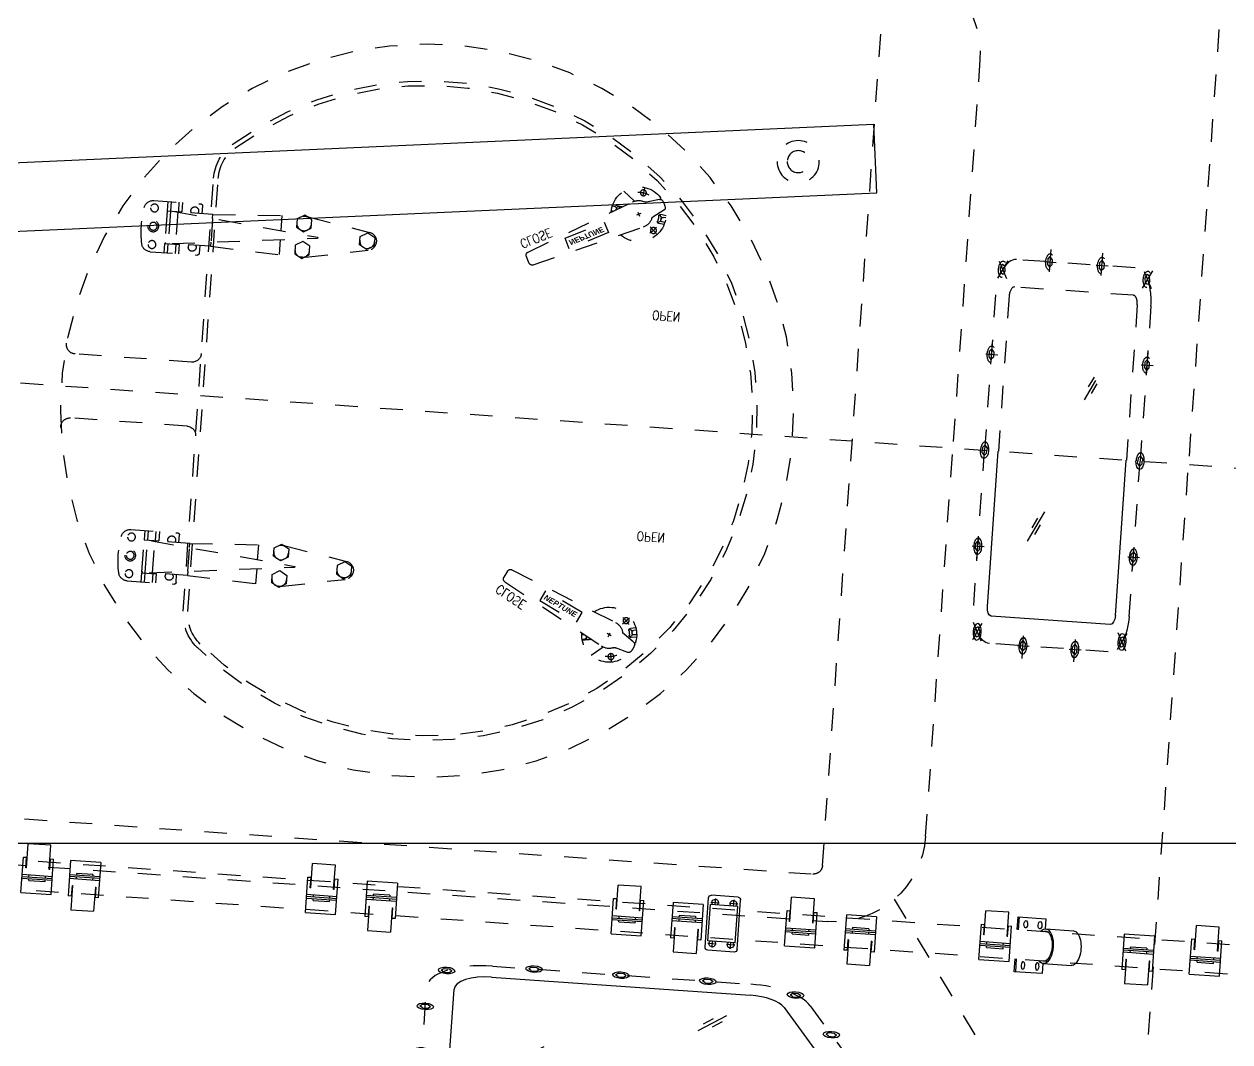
# Model space of a CAD drawing. Header units: millimetres. Extents: x -4 to 3776, y -4 to 4079.
# Drawn here: x 454.93 to 460.28, y 291.22 to 295.74 of the extents above; entities that cross this region are included whole.
import ezdxf
from ezdxf import colors
from ezdxf.entities.mleader import LeaderData, LeaderLine
from ezdxf.math import Vec2, Vec3

# ---------------------------------------------------------------- set-up
doc = ezdxf.new("R2010")
doc.units = ezdxf.units.MM
for name, pattern in [('CEN1', [2, 1, -0.4, 0.2, -0.4]), ('CENTER', [2, 1.25, -0.25, 0.25, -0.25]), ('CENTER2', [1.125, 0.75, -0.125, 0.125, -0.125]), ('DASHED', [0.75, 0.5, -0.25]), ('PHANTOM', [2.5, 1.25, -0.25, 0.25, -0.25, 0.25, -0.25])]:
    doc.linetypes.add(name, pattern=pattern)
for name, color, linetype in [('03-input', 3, 'Continuous'), ('05-center', 6, 'CEN1'), ('BK_kedu', 255, 'Continuous')]:
    doc.layers.add(name, color=color, linetype=linetype)
doc.styles.add('ROMANC', font='ROMANC.shx', dxfattribs={"width": 0.8, "bigfont": 'HZDX.shx'})
doc.styles.get("Standard").update_dxf_attribs({"font": 'arial.ttf'})

# ---------------------------------------------------------------- blocks, each defined once
blk = doc.blocks.new('JYN85F-23-06')
at = {"layer": '03-input', "color": 0, "linetype": 'Continuous'}
for p, q in [((102.1, 175), (99.2, 170)), ((102.1, 175), (107.9, 175)), ((107.9, 175), (110.8, 170)), ((207.1, 175), (204.2, 170)), ((207.1, 175), (210, 175)), ((6.1, 156.8), (7.6, 162.4)), ((13.2, 163.9), (7.6, 162.4)), ((13.2, 163.9), (17.3, 159.8)), ((17.3, 159.8), (15.8, 154.2)), ((102.1, 165), (99.2, 170)), ((102.1, 165), (107.9, 165)), ((107.9, 165), (110.8, 170)), ((207.1, 165), (204.2, 170)), ((207.1, 165), (210, 165)), ((6.1, 156.8), (10.2, 152.7)), ((10.2, 152.7), (15.8, 154.2)), ((40, 140), (210, 140)), ((30, 130), (30, -130)), ((-2.9, 61.7), (-5.8, 56.7)), ((-2.9, 51.7), (-5.8, 56.7)), ((-2.9, 61.7), (2.9, 61.7)), ((2.9, 61.7), (5.8, 56.7)), ((2.9, 51.7), (5.8, 56.7)), ((-2.9, 51.7), (2.9, 51.7)), ((147.5, -30.1), (114.2, -63.4)), ((133.2, -37.4), (122.1, -48.5)), ((-2.9, -51.7), (-5.8, -56.7)), ((-2.9, -51.7), (2.9, -51.7)), ((2.9, -51.7), (5.8, -56.7)), ((140.2, -44.4), (129.1, -55.5)), ((-2.9, -61.7), (-5.8, -56.7)), ((-2.9, -61.7), (2.9, -61.7)), ((2.9, -61.7), (5.8, -56.7)), ((40, -140), (210, -140)), ((6.1, -159.8), (7.6, -154.2)), ((13.2, -152.7), (7.6, -154.2)), ((13.2, -152.7), (17.3, -156.8)), ((17.3, -156.8), (15.8, -162.4)), ((6.1, -159.8), (10.2, -163.9)), ((10.2, -163.9), (15.8, -162.4)), ((102.1, -165), (99.2, -170)), ((102.1, -175), (99.2, -170)), ((102.1, -165), (107.9, -165)), ((107.9, -165), (110.8, -170)), ((107.9, -175), (110.8, -170)), ((207.1, -165), (204.2, -170)), ((207.1, -175), (204.2, -170)), ((207.1, -165), (210, -165)), ((102.1, -175), (107.9, -175)), ((207.1, -175), (210, -175))]:
    blk.add_line(p, q, dxfattribs=at)
at = {"layer": '03-input', "color": 0, "linetype": 'CENTER'}
for p, q in [((105, 157.9), (105, 183.7)), ((2, 168), (21.5, 148.5)), ((3.2, 149.8), (21.4, 168)), ((91.3, 170), (118.8, 170)), ((0, 44.6), (0, 70.4)), ((-13.7, 56.7), (13.8, 56.7)), ((0, -68.7), (0, -42.9)), ((-13.7, -56.7), (13.8, -56.7)), ((2, -148.6), (21.5, -168)), ((3.2, -166.8), (21.4, -148.6)), ((105, -182.1), (105, -156.3)), ((91.3, -170), (118.8, -170))]:
    blk.add_line(p, q, dxfattribs=at)
at = {"layer": '03-input', "color": 0, "linetype": 'CENTER2'}
for p, q in [((40, 170), (210, 170)), ((0, 130), (0, -130)), ((40, -170), (210, -170))]:
    blk.add_line(p, q, dxfattribs=at)
at = {"layer": '03-input', "color": 0, "linetype": 'Continuous'}
for centre in [(105, 170), (11.7, 158.3), (0, 56.7), (0, -56.7), (11.7, -158.3), (105, -170)]:
    blk.add_circle(centre, 9, dxfattribs=at)
for centre, radius, start, end in [((210, 170), 9, 90, 270), ((40, 130), 10, 90, 180), ((40, -130), 10, 180, 270), ((210, -170), 9, 90, 270)]:
    blk.add_arc(centre, radius, start, end, dxfattribs=at)
at = {"layer": '03-input', "color": 0, "linetype": 'CENTER2'}
for centre, start, end in [((40, 130), 90, 180), ((40, -130), 180, 270)]:
    blk.add_arc(centre, 40, start, end, dxfattribs=at)
blk = doc.blocks.new('A$C7E807F51')
at = {"layer": '03-input', "color": 0, "linetype": 'Continuous', "yscale": 0.5, "rotation": 270}
blk.add_blockref('JYN85F-23-06', (91, 210), dxfattribs=at)
blk = doc.blocks.new('A$C1F900DED')
at = {"layer": '03-input', "color": 0, "linetype": 'Continuous', "ltscale": 0.2}
for p, q in [((0, 60), (0, 46)), ((30.3, 60), (0, 60)), ((30.3, 49), (30.3, 60)), ((30.9, 49), (61.3, 49)), ((0, 14), (0, 0)), ((0, 0), (30.3, 0)), ((30.3, 0), (30.3, 11)), ((30.9, 11), (61.3, 11))]:
    blk.add_line(p, q, dxfattribs=at)
at = {"layer": '03-input', "color": 0, "linetype": 'Continuous'}
for p, q in [((1.5, 60), (1.5, 46)), ((1.5, 14), (1.5, 0))]:
    blk.add_line(p, q, dxfattribs=at)
for centre in [(8.9, 52.5), (24.5, 52.5)]:
    blk.add_ellipse(centre, major_axis=(0, -4), ratio=0.5, dxfattribs=at)
for centre, major_axis, start_param, end_param in [((30.9, 30), (0, -19), 5.713564, 9.994399), ((30.9, 30), (0, -16.5), 6.036376, 9.671587), ((61.3, 30), (0, -19), 0, 3.141593)]:
    blk.add_ellipse(centre, major_axis=major_axis, ratio=0.498147, start_param=start_param, end_param=end_param, dxfattribs=at)
at = {"layer": '03-input', "color": 0, "linetype": 'Continuous', "extrusion": (0, 0, -1)}
for centre in [(8.9, 7.5), (24.5, 7.5)]:
    blk.add_ellipse(centre, major_axis=(0, 4), ratio=0.5, dxfattribs=at)
blk = doc.blocks.new('WINDOW-SIDE')
at = {"layer": '03-input', "color": 0, "linetype": 'Continuous'}
for p, q in [((-147.1, 187.5), (-150, 182.5)), ((-147.1, 187.5), (-141.3, 187.5)), ((-141.3, 187.5), (-138.4, 182.5)), ((-52.1, 187.5), (-55, 182.5)), ((-52.1, 187.5), (-46.3, 187.5)), ((-46.3, 187.5), (-43.4, 182.5)), ((42.9, 187.5), (40, 182.5)), ((42.9, 187.5), (48.7, 187.5)), ((48.7, 187.5), (51.6, 182.5)), ((-147.1, 177.5), (-150, 182.5)), ((-147.1, 177.5), (-141.3, 177.5)), ((-141.3, 177.5), (-138.4, 182.5)), ((-52.1, 177.5), (-55, 182.5)), ((-52.1, 177.5), (-46.3, 177.5)), ((-46.3, 177.5), (-43.4, 182.5)), ((42.9, 177.5), (40, 182.5)), ((42.9, 177.5), (48.7, 177.5)), ((48.7, 177.5), (51.6, 182.5)), ((-242.1, 167.1), (-245, 162.1)), ((-242.1, 157.1), (-245, 162.1)), ((-242.1, 167.1), (-236.3, 167.1)), ((-236.3, 167.1), (-233.4, 162.1)), ((-236.3, 157.1), (-233.4, 162.1)), ((139.5, 166.5), (136.6, 161.5)), ((139.5, 156.5), (136.6, 161.5)), ((139.5, 166.5), (145.2, 166.5)), ((145.2, 166.5), (148.1, 161.5)), ((145.2, 156.5), (148.1, 161.5)), ((-242.1, 157.1), (-236.3, 157.1)), ((-189.7, 152.5), (92.9, 152.5)), ((139.5, 156.5), (145.2, 156.5)), ((130.8, 125.3), (213.4, -119.5)), ((-229.7, -112.5), (-229.7, 112.5)), ((68.6, 91.7), (38.6, 45.5)), ((54.6, 81.1), (44.1, 65)), ((64.7, 74.6), (54.2, 58.4)), ((-262.6, 65.5), (-265.5, 60.5)), ((-262.6, 55.5), (-265.5, 60.5)), ((-262.6, 65.5), (-256.8, 65.5)), ((-262.6, 55.5), (-256.8, 55.5)), ((-256.8, 65.5), (-253.9, 60.5)), ((-256.8, 55.5), (-253.9, 60.5)), ((181.4, 65.5), (178.5, 60.5)), ((181.4, 55.5), (178.5, 60.5)), ((181.4, 65.5), (187.2, 65.5)), ((181.4, 55.5), (187.2, 55.5)), ((187.2, 65.5), (190.1, 60.5)), ((187.2, 55.5), (190.1, 60.5)), ((-127.7, -26.9), (-157.7, -73.2)), ((-141.7, -37.5), (-152.2, -53.7)), ((-131.7, -44), (-142.1, -60.2)), ((-262.6, -56.5), (-265.5, -61.5)), ((-262.6, -66.5), (-265.5, -61.5)), ((-262.6, -56.5), (-256.8, -56.5)), ((-256.8, -56.5), (-253.9, -61.5)), ((-256.8, -66.5), (-253.9, -61.5)), ((222.6, -56.5), (219.7, -61.5)), ((222.6, -66.5), (219.7, -61.5)), ((222.6, -56.5), (228.4, -56.5)), ((228.4, -56.5), (231.3, -61.5)), ((228.4, -66.5), (231.3, -61.5)), ((-262.6, -66.5), (-256.8, -66.5)), ((222.6, -66.5), (228.4, -66.5)), ((-242.1, -157), (-245, -162)), ((-242.1, -157), (-236.3, -157)), ((-236.3, -157), (-233.4, -162)), ((-189.7, -152.5), (189.7, -152.5)), ((-242.1, -167), (-245, -162)), ((-242.1, -167), (-236.3, -167)), ((-236.3, -167), (-233.4, -162)), ((225.7, -161.4), (222.8, -166.4)), ((225.7, -171.4), (222.8, -166.4)), ((225.7, -161.4), (231.5, -161.4)), ((231.5, -161.4), (234.4, -166.4)), ((231.5, -171.4), (234.4, -166.4)), ((-150.3, -177.5), (-153.2, -182.5)), ((-150.3, -187.5), (-153.2, -182.5)), ((-150.3, -177.5), (-144.5, -177.5)), ((-144.5, -177.5), (-141.6, -182.5)), ((-144.5, -187.5), (-141.6, -182.5)), ((-56.3, -177.5), (-59.2, -182.5)), ((-56.3, -187.5), (-59.2, -182.5)), ((-56.3, -177.5), (-50.5, -177.5)), ((-50.5, -177.5), (-47.6, -182.5)), ((-50.5, -187.5), (-47.6, -182.5)), ((37.7, -177.5), (34.8, -182.5)), ((37.7, -187.5), (34.8, -182.5)), ((37.7, -177.5), (43.5, -177.5)), ((43.5, -177.5), (46.4, -182.5)), ((43.5, -187.5), (46.4, -182.5)), ((131.7, -177.5), (128.8, -182.5)), ((131.7, -187.5), (128.8, -182.5)), ((131.7, -177.5), (137.5, -177.5)), ((137.5, -177.5), (140.4, -182.5)), ((137.5, -187.5), (140.4, -182.5)), ((225.7, -171.4), (231.5, -171.4)), ((-150.3, -187.5), (-144.5, -187.5)), ((-56.3, -187.5), (-50.5, -187.5)), ((37.7, -187.5), (43.5, -187.5)), ((131.7, -187.5), (137.5, -187.5))]:
    blk.add_line(p, q, dxfattribs=at)
at = {"layer": '03-input', "color": 0, "linetype": 'CENTER'}
for p, q in [((-189.7, 182.5), (92.9, 182.5)), ((159.2, 134.9), (241.8, -109.9)), ((-259.7, -112.5), (-259.7, 112.5)), ((-189.7, -182.5), (189.7, -182.5))]:
    blk.add_line(p, q, dxfattribs=at)
at = {"layer": '03-input', "color": 0, "linetype": 'Continuous'}
for centre in [(-144.2, 182.5), (-49.2, 182.5), (45.8, 182.5), (-239.2, 162.1), (142.3, 161.5), (-259.7, 60.5), (184.3, 60.5), (-259.7, -61.5), (225.5, -61.5), (-239.2, -162), (228.6, -166.4), (-147.4, -182.5), (-53.4, -182.5), (40.6, -182.5), (134.6, -182.5)]:
    blk.add_circle(centre, 9, dxfattribs=at)
at = {"layer": '03-input', "color": 0, "linetype": 'CENTER'}
for centre, radius, start, end in [((-189.7, 112.5), 70, 90, 180), ((92.9, 112.5), 70, 18.6579, 90), ((-189.7, -112.5), 70, 180, 270), ((189.7, -127.5), 55, 270, 18.6579)]:
    blk.add_arc(centre, radius, start, end, dxfattribs=at)
at = {"layer": '03-input', "color": 0, "linetype": 'Continuous'}
for centre, radius, start, end in [((-189.7, 112.5), 40, 90, 180), ((92.9, 112.5), 40, 18.6579, 90), ((-189.7, -112.5), 40, 180, 270), ((189.7, -127.5), 25, 270, 18.6579)]:
    blk.add_arc(centre, radius, start, end, dxfattribs=at)
blk = doc.blocks.new('A$C4EFE2257')
at = {"layer": '03-input', "color": 0, "linetype": 'Continuous'}
for p, q in [((4, 27.1), (4, 53.6)), ((29, 53.6), (4, 53.6)), ((29, 27.1), (29, 53.6)), ((0, 38.7), (4, 38.7)), ((0, 0), (0, 38.7)), ((3.5, 27.1), (3.5, 38.7)), ((4, 27.1), (3.5, 27.1)), ((29, 38.7), (33, 38.7)), ((29.5, 27.1), (29, 27.1)), ((29.5, 27.1), (29.5, 38.7)), ((33, 0), (33, 38.7)), ((33, 19.5), (0, 19.5)), ((0, 17.6), (33, 17.6)), ((0, 15.6), (33, 15.6)), ((7.5, 17.6), (7.5, 19.5)), ((7.5, 13.6), (7.5, 15.6)), ((7.5, 13.6), (25.5, 13.6)), ((25.5, 17.6), (25.5, 19.5)), ((25.5, 13.6), (25.5, 15.6)), ((0, 0), (33, 0))]:
    blk.add_line(p, q, dxfattribs=at)
blk = doc.blocks.new('pipe support-p')
at = {"layer": '03-input', "color": 0, "linetype": 'Continuous'}
for p, q in [((-30, 32), (-30, 3)), ((-27, 35), (27, 35)), ((-26.8, 27.5), (-20, 27.5)), ((-22.5, 32.2), (-22.5, 23.2)), ((-20, 32.5), (-20, 2.5)), ((-20, 32.5), (20, 32.5)), ((20, 32.5), (20, 2.5)), ((26.8, 27.5), (20, 27.5)), ((22.5, 32.2), (22.5, 23.2)), ((30, 32), (30, 3)), ((-27, 0), (27, 0)), ((-26.8, 7.5), (-20, 7.5)), ((-22.5, 2.8), (-22.5, 11.8)), ((-20, 2.5), (20, 2.5)), ((26.8, 7.5), (20, 7.5)), ((22.5, 2.8), (22.5, 11.8))]:
    blk.add_line(p, q, dxfattribs=at)
for centre, radius, start, end in [((-27, 32), 3, 90, 180), ((-22.5, 27.5), 3.5, 44.4153, 315.5847), ((22.5, 27.5), 3.5, 224.4153, 135.5847), ((27, 32), 3, 0, 90), ((-27, 3), 3, 180, 270), ((-22.5, 7.5), 3.5, 44.4153, 315.5847), ((22.5, 7.5), 3.5, 224.4153, 135.5847), ((27, 3), 3, 270, 0)]:
    blk.add_arc(centre, radius, start, end, dxfattribs=at)
blk = doc.blocks.new('A$C2694431E')
at = {"layer": '03-input', "color": 0, "linetype": 'PHANTOM'}
for p, q in [((1884.8, 1646.2), (2148.4, 2027.1)), ((2171.8, 1970.5), (2171.8, 1150.5)), ((802.9, 1701.9), (2255.6, 1701.9)), ((814.1, 1675.5), (1814.1, 1675.5)), ((802.9, 1669.9), (2255.7, 1669.9)), ((1914.1, 1575.5), (1914.1, 1150.5)), ((1558.8, 1408.6), (1557.6, 1400.7)), ((1548.9, 1393.9), (1536.4, 1403.9)), ((1576, 1397.7), (1562.2, 1393.6)), ((1089.2, 1386.8), (1089.2, 913.1)), ((1094.2, 1386.8), (1094.2, 913.1)), ((1437, 1330.3), (1547, 1392.9)), ((1524.5, 1381.9), (1527, 1381.6)), ((1525.2, 1386.9), (1528.1, 1386.5)), ((1535.7, 1386.6), (1525.6, 1388.2)), ((1529.4, 1385.7), (1532.2, 1387.2)), ((1535.8, 1386.6), (1535.7, 1386.6)), ((1556.6, 1381), (1552.2, 1378.8)), ((1553.3, 1382.1), (1555.5, 1377.7)), ((1581.6, 1386.3), (1570.1, 1377.8)), ((1584.4, 1380.4), (1578.7, 1381.3)), ((1579.4, 1374.1), (1575.8, 1372.2)), ((1580, 1378), (1577.1, 1380.8)), ((1582.9, 1370.5), (1577.2, 1371.4)), ((1583.6, 1372.9), (1580.7, 1373.4)), ((1584.3, 1377.9), (1581.5, 1378.3)), ((1025.8, 1357.9), (1077.2, 1357.9)), ((1041.2, 1357.9), (1041.2, 1347.9)), ((1057.2, 1357.9), (1057.2, 1347.9)), ((1079.2, 1355.9), (1079.2, 1347.4)), ((1443.7, 1316.7), (1560.2, 1366.1)), ((1041.2, 1347.9), (1057.2, 1347.9)), ((1091.2, 1347.4), (1041.2, 1347.4)), ((1041.2, 1347.4), (1041.2, 1312.4)), ((1049.2, 1347.4), (1206.7, 1330.4)), ((1091.2, 1347.4), (1190, 1352.4)), ((1091.2, 1342.9), (1091.2, 1316.9)), ((1166.2, 1351.2), (1166.2, 1334.8)), ((1195.2, 1352), (1262.9, 1339.7)), ((1049.2, 1312.4), (1206.7, 1329.4)), ((1166.2, 1325), (1166.2, 1308.6)), ((1195.2, 1307.8), (1262.9, 1320.1)), ((1438.8, 1318.6), (1435.5, 1325.2)), ((1091.2, 1312.4), (1041.2, 1312.4)), ((1041.2, 1311.9), (1057.2, 1311.9)), ((1041.2, 1301.9), (1041.2, 1311.9)), ((1057.2, 1301.9), (1057.2, 1311.9)), ((1079.2, 1312.4), (1079.2, 1303.9)), ((1091.2, 1312.4), (1190, 1307.4)), ((1025.8, 1301.9), (1077.2, 1301.9)), ((1079.2, 1184.9), (951.8, 1184.9)), ((1914.1, 725.5), (1914.1, 1150.5)), ((1946.4, 1147.6), (1946.4, 1150.5)), ((1946.4, 1147.6), (1948.9, 1144.7)), ((1951.4, 1147.6), (1948.9, 1144.7)), ((1951.4, 1147.6), (1951.4, 1150.5)), ((1963.9, 980.5), (1963.9, 1150.5)), ((2103.9, 980.5), (2103.9, 1150.5)), ((2116.4, 1147.6), (2116.4, 1150.5)), ((2116.4, 1147.6), (2118.9, 1144.7)), ((2121.4, 1147.6), (2118.9, 1144.7)), ((2121.4, 1147.6), (2121.4, 1150.5)), ((2171.8, 330.5), (2171.8, 1150.5)), ((1079.2, 1114.9), (951.8, 1114.9)), ((2053.6, 1088), (2070.2, 1054.7)), ((2060.8, 1080.7), (2066.3, 1069.6)), ((2057.2, 1073.7), (2062.8, 1062.6)), ((1946.4, 1048.4), (1948.9, 1051.3)), ((1946.4, 1042.6), (1946.4, 1048.4)), ((1946.4, 1042.6), (1948.9, 1039.7)), ((1951.4, 1048.4), (1948.9, 1051.3)), ((1951.4, 1042.6), (1948.9, 1039.7)), ((1951.4, 1042.6), (1951.4, 1048.4)), ((2116.4, 1048.4), (2118.9, 1051.3)), ((2116.4, 1042.6), (2116.4, 1048.4)), ((2116.4, 1042.6), (2118.9, 1039.7)), ((2121.4, 1048.4), (2118.9, 1051.3)), ((2121.4, 1042.6), (2118.9, 1039.7)), ((2121.4, 1042.6), (2121.4, 1048.4)), ((1025.8, 997.9), (1077.2, 997.9)), ((1041.2, 997.9), (1041.2, 987.9)), ((1041.2, 987.9), (1057.2, 987.9)), ((1041.2, 952.4), (1041.2, 987.4)), ((1091.2, 987.4), (1041.2, 987.4)), ((1049.2, 987.4), (1206.7, 970.4)), ((1057.2, 997.9), (1057.2, 987.9)), ((1079.2, 987.4), (1079.2, 995.9)), ((1091.2, 987.4), (1190, 992.4)), ((1166.2, 974.8), (1166.2, 991.2)), ((1195.2, 992), (1262.9, 979.7)), ((1091.2, 956.9), (1091.2, 982.9)), ((1438.8, 981.2), (1435.5, 974.6)), ((1443.7, 983.1), (1560.2, 933.7)), ((1049.2, 952.4), (1206.7, 969.4)), ((1166.2, 948.6), (1166.2, 965)), ((1437, 969.5), (1547, 906.9)), ((2098.9, 970.5), (1968.9, 970.5)), ((1091.2, 952.4), (1041.2, 952.4)), ((1041.2, 951.9), (1057.2, 951.9)), ((1041.2, 941.9), (1041.2, 951.9)), ((1057.2, 941.9), (1057.2, 951.9)), ((1079.2, 943.9), (1079.2, 952.4)), ((1091.2, 952.4), (1190, 947.4)), ((1195.2, 947.8), (1262.9, 960.1)), ((1952, 950.7), (1952.7, 956.3)), ((1954, 946.6), (1952, 950.7)), ((1955.5, 957.8), (1952.7, 956.3)), ((1954, 946.6), (1956.8, 948.1)), ((1957.5, 953.7), (1955.5, 957.8)), ((1957.5, 953.7), (1956.8, 948.1)), ((2110.2, 950.7), (2111, 956.3)), ((2112.3, 946.6), (2110.2, 950.7)), ((2113.8, 957.8), (2111, 956.3)), ((2112.3, 946.6), (2115.1, 948.1)), ((2115.8, 953.7), (2113.8, 957.8)), ((2115.8, 953.7), (2115.1, 948.1)), ((1025.8, 941.9), (1077.2, 941.9)), ((2003, 943.4), (2005.5, 946.3)), ((2003, 937.6), (2003, 943.4)), ((2003, 937.6), (2005.5, 934.7)), ((2008, 943.4), (2005.5, 946.3)), ((2008, 937.6), (2005.5, 934.7)), ((2008, 937.6), (2008, 943.4)), ((2059.7, 943.4), (2062.2, 946.3)), ((2059.7, 937.6), (2059.7, 943.4)), ((2059.7, 937.6), (2062.2, 934.7)), ((2064.7, 943.4), (2062.2, 946.3)), ((2064.7, 937.6), (2062.2, 934.7)), ((2064.7, 937.6), (2064.7, 943.4)), ((1556.6, 918.8), (1552.2, 921)), ((1553.3, 917.7), (1555.5, 922.1)), ((1581.6, 913.5), (1570.1, 922)), ((1579.4, 925.7), (1575.8, 927.6)), ((1580, 921.8), (1577.1, 919)), ((1582.9, 929.3), (1577.2, 928.4)), ((1583.6, 926.9), (1580.7, 926.5)), ((1584.3, 921.9), (1581.5, 921.5)), ((1524.5, 917.9), (1527, 918.3)), ((1525.2, 912.9), (1528.1, 913.4)), ((1535.7, 913.2), (1525.6, 911.6)), ((1529.4, 914.1), (1532.2, 912.6)), ((1535.8, 913.2), (1535.7, 913.2)), ((1584.4, 919.4), (1578.7, 918.6)), ((1548.9, 905.9), (1536.4, 895.9)), ((1558.8, 891.2), (1557.6, 899.1)), ((1576, 902.1), (1562.2, 906.2))]:
    blk.add_line(p, q, dxfattribs=at)
at = {"layer": '03-input', "color": 0, "linetype": 'DASHED', "ltscale": 0.2}
for p, q in [((1044.9, 1357.9), (1044.9, 1347.9)), ((1053.4, 1357.9), (1053.4, 1347.9)), ((1044.9, 1347.4), (1044.9, 1312.4)), ((1052.9, 1347.4), (1052.9, 1312.4)), ((1044.9, 1301.9), (1044.9, 1311.9)), ((1053.4, 1301.9), (1053.4, 1311.9)), ((1044.9, 997.9), (1044.9, 987.9)), ((1044.9, 952.4), (1044.9, 987.4)), ((1052.9, 952.4), (1052.9, 987.4)), ((1053.4, 997.9), (1053.4, 987.9)), ((1044.9, 941.9), (1044.9, 951.9)), ((1053.4, 941.9), (1053.4, 951.9))]:
    blk.add_line(p, q, dxfattribs=at)
at = {"layer": '03-input', "color": 0, "linetype": 'CENTER'}
for p, q in [((1567.9, 1367), (1575.3, 1359.9)), ((1948.9, 1031.8), (1948.9, 1059.3)), ((2118.9, 1031.8), (2118.9, 1059.3)), ((1942.8, 1045.5), (1955.8, 1045.5)), ((2112.8, 1045.5), (2125.8, 1045.5)), ((1959.6, 942.5), (1949.9, 962)), ((1950.5, 943.7), (1959.6, 961.9)), ((2117.9, 942.5), (2108.1, 962)), ((2108.8, 943.7), (2117.9, 961.9)), ((2005.5, 926.8), (2005.5, 954.3)), ((2062.2, 926.8), (2062.2, 954.3)), ((1567.9, 932.8), (1575.3, 939.9)), ((1999.5, 940.5), (2012.4, 940.5)), ((2056.2, 940.5), (2069.1, 940.5))]:
    blk.add_line(p, q, dxfattribs=at)
at = {"layer": '03-input', "color": 0, "linetype": 'DASHED', "ltscale": 0.1}
for p, q in [((1091.2, 1342.9), (1091.2, 1347.4)), ((1091.2, 1316.9), (1091.2, 1312.4)), ((1091.2, 982.9), (1091.2, 987.4)), ((1091.2, 956.9), (1091.2, 952.4))]:
    blk.add_line(p, q, dxfattribs=at)
at = {"layer": '03-input', "color": 0, "linetype": 'CENTER2'}
for p, q in [((1948.9, 980.5), (1948.9, 1150.5)), ((2118.9, 980.5), (2118.9, 1150.5)), ((2098.9, 940.5), (1968.9, 940.5))]:
    blk.add_line(p, q, dxfattribs=at)
at = {"layer": '03-input', "color": 0, "linetype": 'PHANTOM'}
blk.add_lwpolyline([(1794.1, 674.9), (834.1, 674.9, -0.414214), (824.1, 684.9), (824.1, 1614.9, -0.414214), (834.1, 1624.9), (1794.1, 1624.9, -0.414214), (1804.1, 1614.9), (1804.1, 684.9, -0.414214)], format="xyb", close=True, dxfattribs=at)
for points in [[(1481.6, 1337), (1476.2, 1348.1), (1517.7, 1368.6), (1523.2, 1357.6)], [(1199.2, 1349), (1191.2, 1353.6), (1183.2, 1349), (1183.2, 1339.8), (1191.2, 1335.2), (1199.2, 1339.8)], [(1269.2, 1325.3), (1261.2, 1320.7), (1253.2, 1325.3), (1253.2, 1334.5), (1261.2, 1339.1), (1269.2, 1334.5)], [(1199.2, 1320), (1191.2, 1324.6), (1183.2, 1320), (1183.2, 1310.8), (1191.2, 1306.2), (1199.2, 1310.8)], [(1199.2, 979.8), (1191.2, 975.2), (1183.2, 979.8), (1183.2, 989), (1191.2, 993.6), (1199.2, 989)], [(1269.2, 974.5), (1261.2, 979.1), (1253.2, 974.5), (1253.2, 965.3), (1261.2, 960.7), (1269.2, 965.3)], [(1199.2, 950.8), (1191.2, 946.2), (1183.2, 950.8), (1183.2, 960), (1191.2, 964.6), (1199.2, 960)], [(1481.6, 962.8), (1476.2, 951.7), (1517.7, 931.2), (1523.2, 942.2)]]:
    blk.add_lwpolyline(points, close=True, dxfattribs=at)
for centre, radius in [((1339.2, 1149.9), 400), ((1558, 1403.6), 3.25), ((1571.8, 1363.3), 3.25), ((1027.2, 1349.9), 4.25), ((1191.2, 1344.4), 8), ((1027.2, 1329.9), 4.25), ((1261.2, 1329.9), 8), ((1191.2, 1315.4), 8), ((1027.2, 1309.9), 4.25), ((1027.2, 989.9), 4.25), ((1191.2, 984.4), 8), ((1027.2, 969.9), 4.25), ((1261.2, 969.9), 8), ((1191.2, 955.4), 8), ((1027.2, 949.9), 4.25), ((1571.8, 936.5), 3.25), ((1558, 896.2), 3.25), ((1724.1, 850.5), 23), ((1724.1, 850.5), 12)]:
    blk.add_circle(centre, radius, dxfattribs=at)
at = {"layer": '03-input', "color": 0, "linetype": 'DASHED', "ltscale": 0.2}
for centre in [(1027.2, 1329.9), (1027.2, 969.9)]:
    blk.add_circle(centre, 6, dxfattribs=at)
at = {"layer": '03-input', "color": 0, "linetype": 'PHANTOM'}
for centre, radius, start, end in [((1814.1, 1575.5), 100, 360, 90), ((1339.2, 1149.9), 360, 229.8222, 130.1778), ((1339.2, 1149.9), 355, 229.8222, 130.1778), ((1139.2, 1386.8), 50, 130.1778, 180), ((1139.2, 1386.8), 45, 130.1778, 180), ((1554.4, 1379.9), 30, 232.9836, 179.6555), ((1554.4, 1379.9), 15, 67.122, 119.682), ((1576.9, 1394.8), 3, 35.1287, 106.6318), ((1558.8, 1382.1), 25.1, 17.5103, 35.1287), ((1527.8, 1384.5), 2, 350.2584, 81.3195), ((1554.4, 1379.9), 25, 170.2584, 172.3806), ((1527.6, 1383.5), 2, 347.1135, 352.3806), ((1554.4, 1379.9), 22, 161.2518, 166.6696), ((1561.4, 1396.5), 3, 247.122, 286.4447), ((1578.4, 1379.3), 2, 81.3195, 178.5003), ((1579.9, 1388.7), 3, 306.0072, 17.5103), ((1554.4, 1379.9), 15, 292.957, 345.517), ((1571.8, 1375.4), 3, 126.1943, 165.517), ((1577.5, 1373.3), 2, 164.1387, 261.3195), ((1554.4, 1379.9), 22, 344.1387, 358.5003), ((1554.4, 1379.9), 25, 350.2584, 352.3806), ((1581, 1375.3), 2, 170.2584, 261.3195), ((1581.2, 1376.3), 2, 81.3195, 172.3806), ((1025.8, 1347.9), 10, 90, 169.3062), ((1077.2, 1355.9), 2, 360, 90), ((1121.2, 1329.9), 107, 169.3062, 190.6938), ((1071.2, 1349.9), 4.25, 323.9681, 216.0319), ((1191.2, 1329.9), 22.5, 79.7134, 92.8787), ((1206.7, 1329.9), 0.5, 276.1594, 83.8406), ((1261.2, 1329.9), 10, 280.2866, 79.7134), ((1439, 1327), 3.9, 120.8531, 206.3195), ((1442.3, 1320.3), 3.9, 206.3195, 291.786), ((1025.8, 1311.9), 10, 190.6938, 270), ((1071.2, 1309.9), 4.25, 143.9681, 36.0319), ((1077.2, 1303.9), 2, 270, 360), ((1191.2, 1329.9), 22.5, 267.1213, 280.2866), ((951.8, 1194.9), 10, 173.3742, 270), ((1079.2, 1194.9), 10, 270, 360), ((951.8, 1104.9), 10, 90, 186.6258), ((1079.2, 1104.9), 10, 360, 90), ((1121.2, 969.9), 107, 169.3062, 190.6938), ((1025.8, 987.9), 10, 90, 169.3062), ((1071.2, 989.9), 4.25, 323.9681, 216.0319), ((1077.2, 995.9), 2, 360, 90), ((1191.2, 969.9), 22.5, 79.7134, 92.8787), ((1261.2, 969.9), 10, 280.2866, 79.7134), ((1439, 972.8), 3.9, 153.6805, 239.1469), ((1442.3, 979.5), 3.9, 68.214, 153.6805), ((1206.7, 969.9), 0.5, 276.1594, 83.8406), ((1025.8, 951.9), 10, 190.6938, 270), ((1071.2, 949.9), 4.25, 143.9681, 36.0319), ((1191.2, 969.9), 22.5, 267.1213, 280.2866), ((1554.4, 919.9), 30, 180.3445, 127.0164), ((1077.2, 943.9), 2, 270, 360), ((1554.4, 919.9), 15, 14.483, 67.043), ((1571.8, 924.4), 3, 194.483, 233.8057), ((1577.5, 926.5), 2, 98.6805, 195.8613), ((1554.4, 919.9), 22, 1.4997, 15.8613), ((1581, 924.5), 2, 98.6805, 189.7416), ((1554.4, 919.9), 25, 7.6194, 9.7416), ((1581.2, 923.5), 2, 187.6194, 278.6805), ((1139.2, 913.1), 50, 180, 229.8222), ((1139.2, 913.1), 45, 180, 229.8222), ((1527.8, 915.3), 2, 278.6805, 9.7416), ((1527.6, 916.3), 2, 7.6194, 12.8865), ((1554.4, 919.9), 25, 187.6194, 189.7416), ((1554.4, 919.9), 22, 193.3304, 198.7482), ((1578.4, 920.5), 2, 181.4997, 278.6805), ((1558.8, 917.7), 25.1, 324.8713, 342.4897), ((1579.9, 911.1), 3, 342.4897, 53.9928), ((1554.4, 919.9), 15, 240.318, 292.878), ((1561.4, 903.3), 3, 73.5553, 112.878), ((1576.9, 905), 3, 253.3682, 324.8713), ((1814.1, 725.5), 100, 270, 360)]:
    blk.add_arc(centre, radius, start, end, dxfattribs=at)
at = {"layer": '03-input', "color": 0, "linetype": 'CENTER'}
for centre, start, end in [((1554.4, 1379.9), 66.0334, 96.1057), ((1554.4, 1379.9), 304.312, 328.2236), ((1554.4, 919.9), 31.7764, 55.688), ((1554.4, 919.9), 263.8943, 293.9666)]:
    blk.add_arc(centre, 24, start, end, dxfattribs=at)
at = {"layer": '03-input', "color": 0, "linetype": 'PHANTOM', "extrusion": (0, 0, -1)}
for centre, major_axis, start_param, end_param in [((1948.9, 1150.5), (0, 9), 1.570796, 4.712389), ((2118.9, 1150.5), (0, 9), 1.570796, 4.712389), ((1968.9, 980.5), (0, 10), 3.141593, 4.712389), ((2098.9, 980.5), (0, 10), 1.570796, 3.141593)]:
    blk.add_ellipse(centre, major_axis=major_axis, ratio=0.5, start_param=start_param, end_param=end_param, dxfattribs=at)
for centre in [(1948.9, 1045.5), (2118.9, 1045.5), (1954.7, 952.2), (2113, 952.2), (2005.5, 940.5), (2062.2, 940.5)]:
    blk.add_ellipse(centre, major_axis=(0, 9), ratio=0.5, dxfattribs=at)
at = {"layer": '03-input', "color": 0, "linetype": 'CENTER2', "extrusion": (0, 0, -1)}
for centre, start_param, end_param in [((1968.9, 980.5), 3.141593, 4.712389), ((2098.9, 980.5), 1.570796, 3.141593)]:
    blk.add_ellipse(centre, major_axis=(0, 40), ratio=0.5, start_param=start_param, end_param=end_param, dxfattribs=at)
at = {"layer": '05-center', "ltscale": 10}
blk.add_line((10.1, 1150.5), (6080, 1150.5), dxfattribs=at)
at = {"layer": '03-input', "color": 0, "linetype": 'PHANTOM', "xscale": -1, "yscale": 0.4000000000014552, "rotation": 180}
blk.add_blockref('WINDOW-SIDE', (1642.3, 1822.6), dxfattribs=at)
at = {"layer": '03-input', "color": 0, "linetype": 'PHANTOM'}
for p, xscale, rotation in [((1018.5, 1666.6), -1, 359.9977029636923), ((1343, 1666.6), -1, 359.9977029636923), ((1677.3, 1666.6), -1, 359.9977029636923), ((1866.9, 1666.6), -1, 359.9977029636923), ((2170.7, 1666.6), -1, 359.9977029636923), ((934, 1705.2), -0.9999999999999994, 179.9977029636923), ((1245, 1705.3), -0.9999999999999994, 179.9977029636923), ((1579.3, 1705.3), -0.9999999999999994, 179.9977029636923), ((1768.9, 1705.3), -0.9999999999999994, 179.9977029636923), ((1981.4, 1705.3), -0.9999999999999994, 179.9977029636923), ((2211.5, 1705.3), -0.9999999999999994, 179.9977029636923)]:
    blk.add_blockref('A$C4EFE2257', p, dxfattribs=dict(at, xscale=xscale, rotation=rotation))
at = {"layer": '03-input', "color": 0, "linetype": 'PHANTOM', "rotation": 270}
blk.add_blockref('pipe support-p', (1682.6, 1685.8), dxfattribs=at)
at = {"layer": '03-input', "color": 0, "linetype": 'PHANTOM'}
for name, p in [('A$C1F900DED', (2020.9, 1655.9)), ('A$C7E807F51', (1942.8, 1150.5))]:
    blk.add_blockref(name, p, dxfattribs=at)
at = {"layer": '03-input', "color": 0, "linetype": 'PHANTOM', "style": 'ROMANC', "width": 0.85}
for s, rotation, p in [('CLOSE', 29.6059, (1431.3, 1333)), ('OPEN', 360, (1576.9, 1265.3)), ('OPEN', 360, (1576.9, 1023.7)), ('CLOSE', 333.6805, (1426.3, 957.4))]:
    blk.add_text(s, height=10, rotation=rotation, dxfattribs=at).set_placement(p)
at = {"layer": '03-input', "color": 0, "linetype": 'PHANTOM', "extrusion": (0, 0, -1), "insert": (1481.3, 1343.4), "char_height": 6, "attachment_point": 4, "text_direction": (0.896336, 0.443376, 0)}
blk.add_mtext('\\fArial|b1|i1|c0|p34;NEPTUNE', dxfattribs=at)
at = {"layer": '03-input', "color": 0, "linetype": 'PHANTOM', "insert": (1481.3, 956.4), "char_height": 6, "attachment_point": 4, "rotation": 333.6805}
blk.add_mtext('\\fArial|b1|i1|c0|p34;NEPTUNE', dxfattribs=at)
blk = doc.blocks.new('jiushengting-jiaban')
at = {"layer": '03-input', "color": 0, "linetype": 'Continuous'}
for p, q in [((4927.2326, 3398.9599), (4933.7815, 3398.6663)), ((4933.7815, 3398.6663), (4933.7678, 3398.3615)), ((4927.2189, 3398.6551), (4933.7678, 3398.3615))]:
    blk.add_line(p, q, dxfattribs=at)
at = {"layer": '03-input', "color": 3, "linetype": 'Continuous', "xscale": 0.004069116755912711, "yscale": 0.004069116755912711, "zscale": 0.004069116755912711, "rotation": 4.000544981170568}
blk.add_blockref('A$C2694431E', (4926.6749, 3394.586), dxfattribs=at)

msp = doc.modelspace()

# ---------------------------------------------------------------- linework, layer by layer
at = {"color": 4, "lineweight": 25}
msp.add_line((519.7502, 292.1019), (430.7502, 292.1019), dxfattribs=at)

# ---------------------------------------------------------------- block references
at = {"color": 4, "lineweight": 25, "xscale": -1, "rotation": 180}
msp.add_blockref('jiushengting-jiaban', (-4475.0662, 3693.6574), dxfattribs=at)

# ---------------------------------------------------------------- leaders
at = {"layer": 'BK_kedu'}
ml = msp.add_multileader_mtext('Standard', dxfattribs=at)
ml.set_content('', color=256)
ml.set_leader_properties()
ml.build(insert=Vec2(0, 0))
ml.multileader.update_dxf_attribs({"text_right_attachment_type": 6, "dogleg_length": 0.36, "arrow_head_size": 0.18})
ctx = ml.context
ctx.base_point, ctx.char_height, ctx.arrow_head_size, ctx.landing_gap_size, ctx.plane_origin = Vec3(3775.9986, 4079.3284), 0.18, 0.18, 0.09, Vec3(3774.6386, 4079.3284)
ctx.right_attachment = 6
notes = []
notes.append((ctx, [(0, (0, 0, 0), (0, 0), (1, 0), 1, [])]))
ctx.mtext.insert, ctx.mtext.flow_direction = Vec3(3776.0886, 4079.4184), 5
for ctx, leaders in notes:
    for number, flags, end, landing, length, lines in leaders:
        leader = LeaderData()
        leader.index, (leader.has_last_leader_line, leader.has_dogleg_vector, leader.attachment_direction) = number, flags
        leader.last_leader_point, leader.dogleg_vector, leader.dogleg_length = Vec3(end), Vec3(landing), length
        for number, points, colour, breaks in lines:
            line = LeaderLine()
            line.index, line.vertices, line.color, line.breaks = number, Vec3.list(points), colors.encode_raw_color(colour), breaks
            leader.lines.append(line)
        ctx.leaders.append(leader)

doc.saveas('drawing.dxf')
